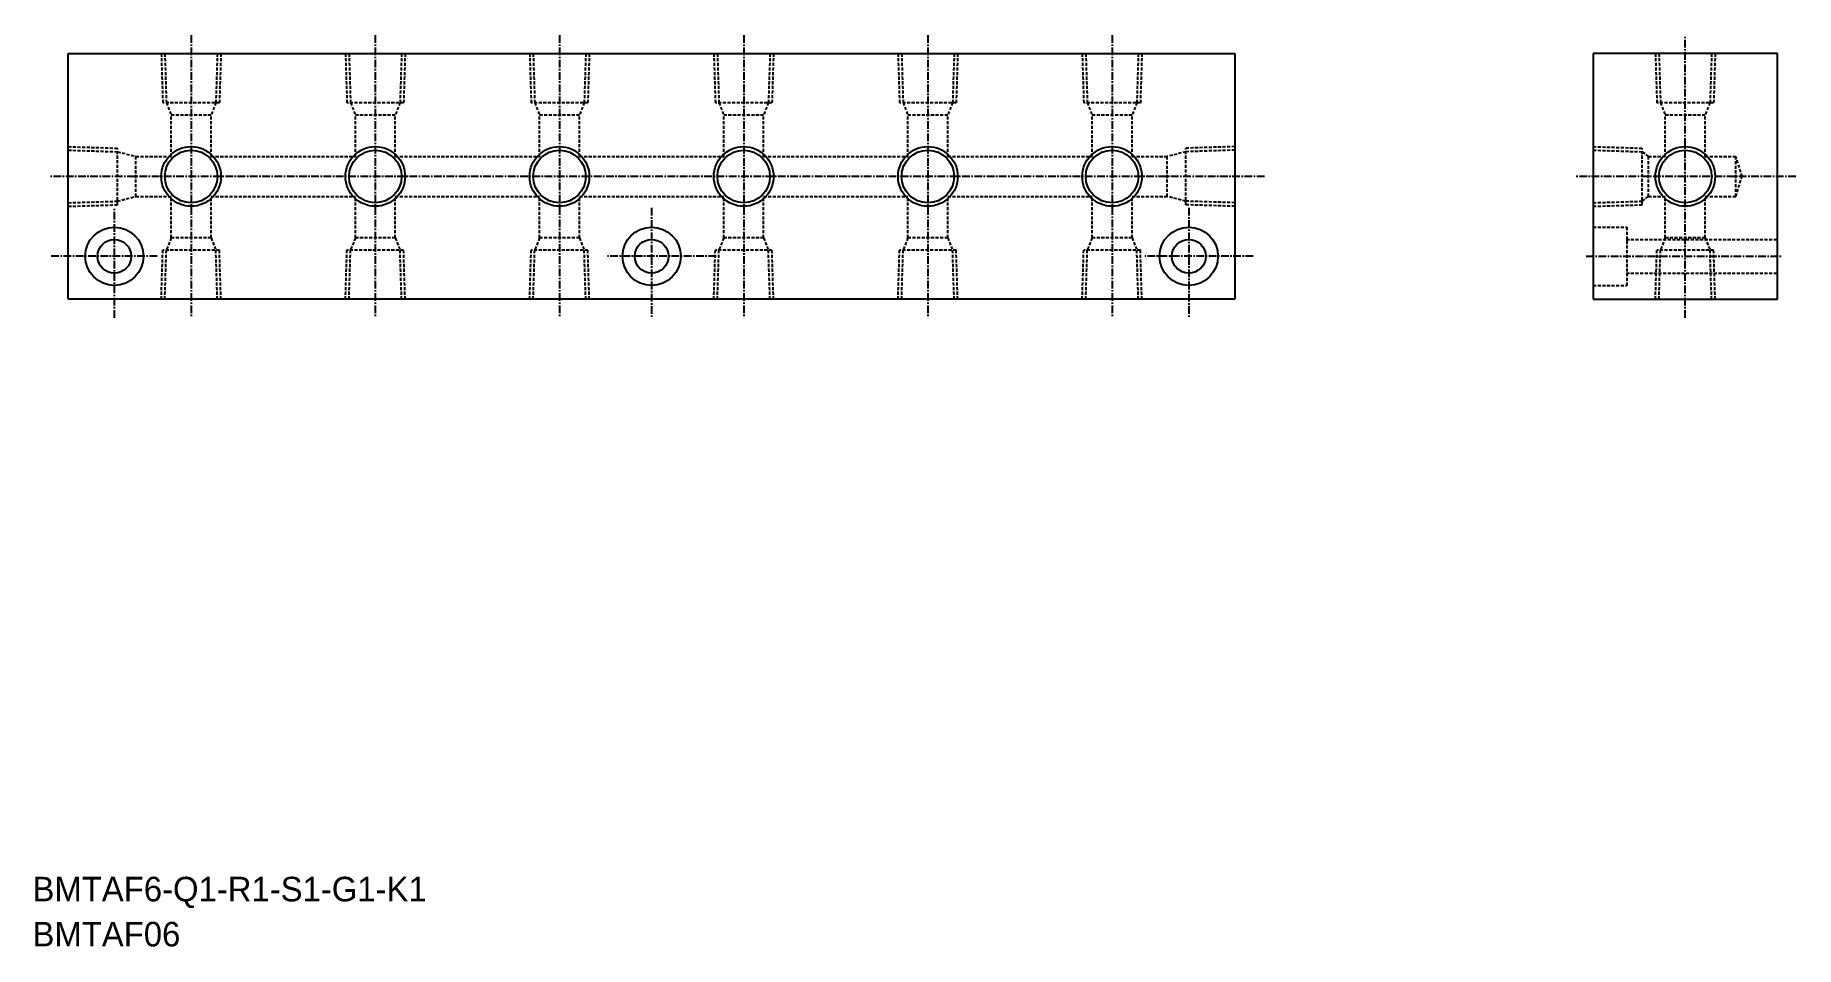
# Model space of a CAD drawing. Extents: x 1178 to 1465, y 5862 to 6011.
import ezdxf

# ---------------------------------------------------------------- set-up
doc = ezdxf.new("R2010")
doc.units = 0
doc.linetypes.add('CENTER', pattern=[2, 1.25, -0.25, 0.25, -0.25])
doc.linetypes.add('DASHED', pattern=[0.75, 0.5, -0.25])
doc.layers.get('0').update_dxf_attribs({"linetype": 'CONTINUOUS'})
doc.layers.add('CENTER', color=1, linetype='CENTER')

msp = doc.modelspace()

# ---------------------------------------------------------------- linework, layer by layer
at = {"color": 7, "linetype": 'CONTINUOUS'}
for p, q in [((1183.55, 6007.52), (1373.55, 6007.52)), ((1183.55, 5967.52), (1183.55, 6007.52)), ((1373.55, 6007.52), (1373.55, 5967.52)), ((1431.91, 6007.52), (1431.91, 5967.52)), ((1461.91, 6007.52), (1431.91, 6007.52)), ((1461.91, 5967.52), (1461.91, 6007.52)), ((1373.55, 5967.52), (1183.55, 5967.52)), ((1431.91, 5967.52), (1461.91, 5967.52))]:
    msp.add_line(p, q, dxfattribs=at)
at = {"color": 3, "linetype": 'DASHED'}
for p, q in [((1198.69, 6007.52), (1198.94, 5999.52)), ((1199.27, 6007.52), (1199.52, 5999.52)), ((1207.83, 6007.52), (1207.58, 5999.52)), ((1208.41, 6007.52), (1208.16, 5999.52)), ((1228.69, 6007.52), (1228.94, 5999.52)), ((1229.27, 6007.52), (1229.52, 5999.52)), ((1237.83, 6007.52), (1237.58, 5999.52)), ((1238.41, 6007.52), (1238.16, 5999.52)), ((1258.69, 6007.52), (1258.94, 5999.52)), ((1259.27, 6007.52), (1259.52, 5999.52)), ((1267.83, 6007.52), (1267.58, 5999.52)), ((1268.41, 6007.52), (1268.16, 5999.52)), ((1288.69, 6007.52), (1288.94, 5999.52)), ((1289.27, 6007.52), (1289.52, 5999.52)), ((1297.83, 6007.52), (1297.58, 5999.52)), ((1298.41, 6007.52), (1298.16, 5999.52)), ((1318.69, 6007.52), (1318.94, 5999.52)), ((1319.27, 6007.52), (1319.52, 5999.52)), ((1327.83, 6007.52), (1327.58, 5999.52)), ((1328.41, 6007.52), (1328.16, 5999.52)), ((1348.69, 6007.52), (1348.94, 5999.52)), ((1349.27, 6007.52), (1349.52, 5999.52)), ((1357.83, 6007.52), (1357.58, 5999.52)), ((1358.41, 6007.52), (1358.16, 5999.52)), ((1442.05, 6007.52), (1442.3, 5999.52)), ((1442.63, 6007.52), (1442.88, 5999.52)), ((1451.2, 6007.52), (1450.94, 5999.52)), ((1451.78, 6007.52), (1451.53, 5999.52)), ((1208.16, 5999.52), (1198.94, 5999.52)), ((1199.52, 5999.52), (1200.3, 5997.52)), ((1207.58, 5999.52), (1206.8, 5997.52)), ((1238.16, 5999.52), (1228.94, 5999.52)), ((1229.52, 5999.52), (1230.3, 5997.52)), ((1237.58, 5999.52), (1236.8, 5997.52)), ((1268.16, 5999.52), (1258.94, 5999.52)), ((1259.52, 5999.52), (1260.3, 5997.52)), ((1267.58, 5999.52), (1266.8, 5997.52)), ((1298.16, 5999.52), (1288.94, 5999.52)), ((1289.52, 5999.52), (1290.3, 5997.52)), ((1297.58, 5999.52), (1296.8, 5997.52)), ((1328.16, 5999.52), (1318.94, 5999.52)), ((1319.52, 5999.52), (1320.3, 5997.52)), ((1327.58, 5999.52), (1326.8, 5997.52)), ((1358.16, 5999.52), (1348.94, 5999.52)), ((1349.52, 5999.52), (1350.3, 5997.52)), ((1357.58, 5999.52), (1356.8, 5997.52)), ((1451.53, 5999.52), (1442.3, 5999.52)), ((1442.88, 5999.52), (1443.66, 5997.52)), ((1450.94, 5999.52), (1450.16, 5997.52)), ((1206.8, 5997.52), (1200.3, 5997.52)), ((1200.3, 5990.77), (1200.3, 5997.52)), ((1206.8, 5990.77), (1206.8, 5997.52)), ((1230.3, 5990.77), (1230.3, 5997.52)), ((1236.8, 5997.52), (1230.3, 5997.52)), ((1236.8, 5990.77), (1236.8, 5997.52)), ((1266.8, 5997.52), (1260.3, 5997.52)), ((1260.3, 5990.77), (1260.3, 5997.52)), ((1266.8, 5990.77), (1266.8, 5997.52)), ((1296.8, 5997.52), (1290.3, 5997.52)), ((1290.3, 5990.77), (1290.3, 5997.52)), ((1296.8, 5990.77), (1296.8, 5997.52)), ((1320.3, 5990.77), (1320.3, 5997.52)), ((1326.8, 5997.52), (1320.3, 5997.52)), ((1326.8, 5990.77), (1326.8, 5997.52)), ((1356.8, 5997.52), (1350.3, 5997.52)), ((1350.3, 5990.77), (1350.3, 5997.52)), ((1356.8, 5990.77), (1356.8, 5997.52)), ((1450.16, 5997.52), (1443.66, 5997.52)), ((1443.66, 5990.77), (1443.66, 5997.52)), ((1450.16, 5990.77), (1450.16, 5997.52)), ((1183.55, 5992.38), (1191.55, 5992.13)), ((1183.55, 5991.8), (1191.55, 5991.55)), ((1191.55, 5982.91), (1191.55, 5992.13)), ((1191.55, 5991.55), (1194.55, 5990.77)), ((1194.55, 5990.77), (1200.3, 5990.77)), ((1194.55, 5984.27), (1194.55, 5990.77)), ((1206.8, 5990.77), (1230.3, 5990.77)), ((1236.8, 5990.77), (1260.3, 5990.77)), ((1266.8, 5990.77), (1290.3, 5990.77)), ((1296.8, 5990.77), (1320.3, 5990.77)), ((1326.8, 5990.77), (1350.3, 5990.77)), ((1356.8, 5990.77), (1362.55, 5990.77)), ((1365.55, 5991.55), (1362.55, 5990.77)), ((1362.55, 5984.27), (1362.55, 5990.77)), ((1373.55, 5992.38), (1365.55, 5992.13)), ((1365.55, 5982.91), (1365.55, 5992.13)), ((1373.55, 5991.8), (1365.55, 5991.55)), ((1431.91, 5992.38), (1439.91, 5992.13)), ((1431.91, 5991.8), (1439.91, 5991.55)), ((1439.91, 5982.91), (1439.91, 5992.13)), ((1439.91, 5991.55), (1440.91, 5990.77)), ((1440.91, 5990.77), (1443.66, 5990.77)), ((1440.91, 5984.27), (1440.91, 5990.77)), ((1450.16, 5990.77), (1455.16, 5990.77)), ((1456.16, 5987.52), (1455.16, 5990.77)), ((1455.16, 5984.27), (1455.16, 5990.77)), ((1455.16, 5984.27), (1456.16, 5987.52)), ((1183.55, 5983.24), (1191.55, 5983.49)), ((1183.55, 5982.66), (1191.55, 5982.91)), ((1191.55, 5983.49), (1194.55, 5984.27)), ((1194.55, 5984.27), (1200.3, 5984.27)), ((1200.3, 5977.52), (1200.3, 5984.27)), ((1206.8, 5977.52), (1206.8, 5984.27)), ((1206.8, 5984.27), (1230.3, 5984.27)), ((1230.3, 5977.52), (1230.3, 5984.27)), ((1236.8, 5977.52), (1236.8, 5984.27)), ((1236.8, 5984.27), (1260.3, 5984.27)), ((1260.3, 5977.52), (1260.3, 5984.27)), ((1266.8, 5977.52), (1266.8, 5984.27)), ((1266.8, 5984.27), (1290.3, 5984.27)), ((1290.3, 5977.52), (1290.3, 5984.27)), ((1296.8, 5984.27), (1320.3, 5984.27)), ((1296.8, 5977.52), (1296.8, 5984.27)), ((1320.3, 5977.52), (1320.3, 5984.27)), ((1326.8, 5977.52), (1326.8, 5984.27)), ((1326.8, 5984.27), (1350.3, 5984.27)), ((1350.3, 5977.52), (1350.3, 5984.27)), ((1356.8, 5977.52), (1356.8, 5984.27)), ((1356.8, 5984.27), (1362.55, 5984.27)), ((1365.55, 5983.49), (1362.55, 5984.27)), ((1373.55, 5983.24), (1365.55, 5983.49)), ((1373.55, 5982.66), (1365.55, 5982.91)), ((1431.91, 5983.24), (1439.91, 5983.49)), ((1431.91, 5982.66), (1439.91, 5982.91)), ((1439.91, 5983.49), (1440.91, 5984.27)), ((1440.91, 5984.27), (1443.66, 5984.27)), ((1443.66, 5977.52), (1443.66, 5984.27)), ((1450.16, 5977.52), (1450.16, 5984.27)), ((1450.16, 5984.27), (1455.16, 5984.27)), ((1431.91, 5979.27), (1437.41, 5979.27)), ((1437.41, 5979.27), (1437.41, 5969.77)), ((1200.3, 5977.52), (1199.52, 5975.52)), ((1206.8, 5977.52), (1200.3, 5977.52)), ((1206.8, 5977.52), (1207.58, 5975.52)), ((1230.3, 5977.52), (1229.52, 5975.52)), ((1236.8, 5977.52), (1230.3, 5977.52)), ((1236.8, 5977.52), (1237.58, 5975.52)), ((1260.3, 5977.52), (1259.52, 5975.52)), ((1266.8, 5977.52), (1260.3, 5977.52)), ((1266.8, 5977.52), (1267.58, 5975.52)), ((1290.3, 5977.52), (1289.52, 5975.52)), ((1296.8, 5977.52), (1290.3, 5977.52)), ((1296.8, 5977.52), (1297.58, 5975.52)), ((1320.3, 5977.52), (1319.52, 5975.52)), ((1326.8, 5977.52), (1320.3, 5977.52)), ((1326.8, 5977.52), (1327.58, 5975.52)), ((1350.3, 5977.52), (1349.52, 5975.52)), ((1356.8, 5977.52), (1350.3, 5977.52)), ((1356.8, 5977.52), (1357.58, 5975.52)), ((1437.31, 5977.27), (1461.91, 5977.27)), ((1443.66, 5977.52), (1442.88, 5975.52)), ((1450.16, 5977.52), (1443.66, 5977.52)), ((1450.16, 5977.52), (1450.94, 5975.52)), ((1198.69, 5967.52), (1198.94, 5975.52)), ((1208.16, 5975.52), (1198.94, 5975.52)), ((1199.27, 5967.52), (1199.52, 5975.52)), ((1207.83, 5967.52), (1207.58, 5975.52)), ((1208.41, 5967.52), (1208.16, 5975.52)), ((1228.69, 5967.52), (1228.94, 5975.52)), ((1238.16, 5975.52), (1228.94, 5975.52)), ((1229.27, 5967.52), (1229.52, 5975.52)), ((1237.83, 5967.52), (1237.58, 5975.52)), ((1238.41, 5967.52), (1238.16, 5975.52)), ((1258.69, 5967.52), (1258.94, 5975.52)), ((1268.16, 5975.52), (1258.94, 5975.52)), ((1259.27, 5967.52), (1259.52, 5975.52)), ((1267.83, 5967.52), (1267.58, 5975.52)), ((1268.41, 5967.52), (1268.16, 5975.52)), ((1288.69, 5967.52), (1288.94, 5975.52)), ((1298.16, 5975.52), (1288.94, 5975.52)), ((1289.27, 5967.52), (1289.52, 5975.52)), ((1297.83, 5967.52), (1297.58, 5975.52)), ((1298.41, 5967.52), (1298.16, 5975.52)), ((1318.69, 5967.52), (1318.94, 5975.52)), ((1328.16, 5975.52), (1318.94, 5975.52)), ((1319.27, 5967.52), (1319.52, 5975.52)), ((1327.83, 5967.52), (1327.58, 5975.52)), ((1328.41, 5967.52), (1328.16, 5975.52)), ((1348.69, 5967.52), (1348.94, 5975.52)), ((1358.16, 5975.52), (1348.94, 5975.52)), ((1349.27, 5967.52), (1349.52, 5975.52)), ((1357.83, 5967.52), (1357.58, 5975.52)), ((1358.41, 5967.52), (1358.16, 5975.52)), ((1442.05, 5967.52), (1442.3, 5975.52)), ((1451.53, 5975.52), (1442.3, 5975.52)), ((1442.63, 5967.52), (1442.88, 5975.52)), ((1451.2, 5967.52), (1450.94, 5975.52)), ((1451.78, 5967.52), (1451.53, 5975.52)), ((1437.31, 5971.77), (1461.91, 5971.77)), ((1431.91, 5969.77), (1437.41, 5969.77))]:
    msp.add_line(p, q, dxfattribs=at)
for p, q in [((1302.68, 5984.27), (1302.68, 5984.27)), ((1308.55, 5984.27), (1308.55, 5984.27))]:
    msp.add_line(p, q)
at = {"color": 3, "linetype": 'CONTINUOUS'}
for centre in [(1203.55, 5987.52), (1233.55, 5987.52), (1263.55, 5987.52), (1293.55, 5987.52), (1323.55, 5987.52), (1353.55, 5987.52), (1446.91, 5987.52)]:
    msp.add_circle(centre, 4.86, dxfattribs=at)
at = {"color": 7, "linetype": 'CONTINUOUS'}
for centre, radius in [((1203.55, 5987.52), 4.28), ((1233.55, 5987.52), 4.28), ((1263.55, 5987.52), 4.28), ((1293.55, 5987.52), 4.28), ((1323.55, 5987.52), 4.28), ((1353.55, 5987.52), 4.28), ((1446.91, 5987.52), 4.28), ((1191.05, 5974.52), 4.75), ((1278.55, 5974.52), 4.75), ((1366.05, 5974.52), 4.75), ((1191.05, 5974.52), 2.75), ((1278.55, 5974.52), 2.75), ((1366.05, 5974.52), 2.75)]:
    msp.add_circle(centre, radius, dxfattribs=at)
at = {"layer": 'CENTER', "color": 1, "linetype": 'CENTER'}
for p, q in [((1203.55, 6010.52), (1203.55, 5964.52)), ((1233.55, 6010.52), (1233.55, 5964.52)), ((1263.55, 6010.52), (1263.55, 5964.52)), ((1293.55, 6010.52), (1293.55, 5964.52)), ((1323.55, 6010.52), (1323.55, 5964.52)), ((1353.55, 6010.52), (1353.55, 5964.52)), ((1446.91, 5964.52), (1446.91, 6010.52)), ((1378.38, 5987.52), (1180.55, 5987.52)), ((1464.91, 5987.52), (1428.91, 5987.52)), ((1191.05, 5964.52), (1191.05, 5982.39)), ((1278.55, 5982.39), (1278.55, 5964.52)), ((1366.05, 5982.39), (1366.05, 5964.52)), ((1198.02, 5974.52), (1180.55, 5974.52)), ((1289.05, 5974.52), (1271.39, 5974.52)), ((1376.55, 5974.52), (1358.89, 5974.52)), ((1430.78, 5974.52), (1462.67, 5974.52))]:
    msp.add_line(p, q, dxfattribs=at)

# ---------------------------------------------------------------- texts
at = {"color": 7, "linetype": 'CONTINUOUS'}
for s, p in [('BMTAF6-Q1-R1-S1-G1-K1', (1177.72, 5869.48)), ('BMTAF06', (1177.72, 5862.14))]:
    msp.add_text(s, height=4, dxfattribs=at).set_placement(p)

doc.saveas('drawing.dxf')
